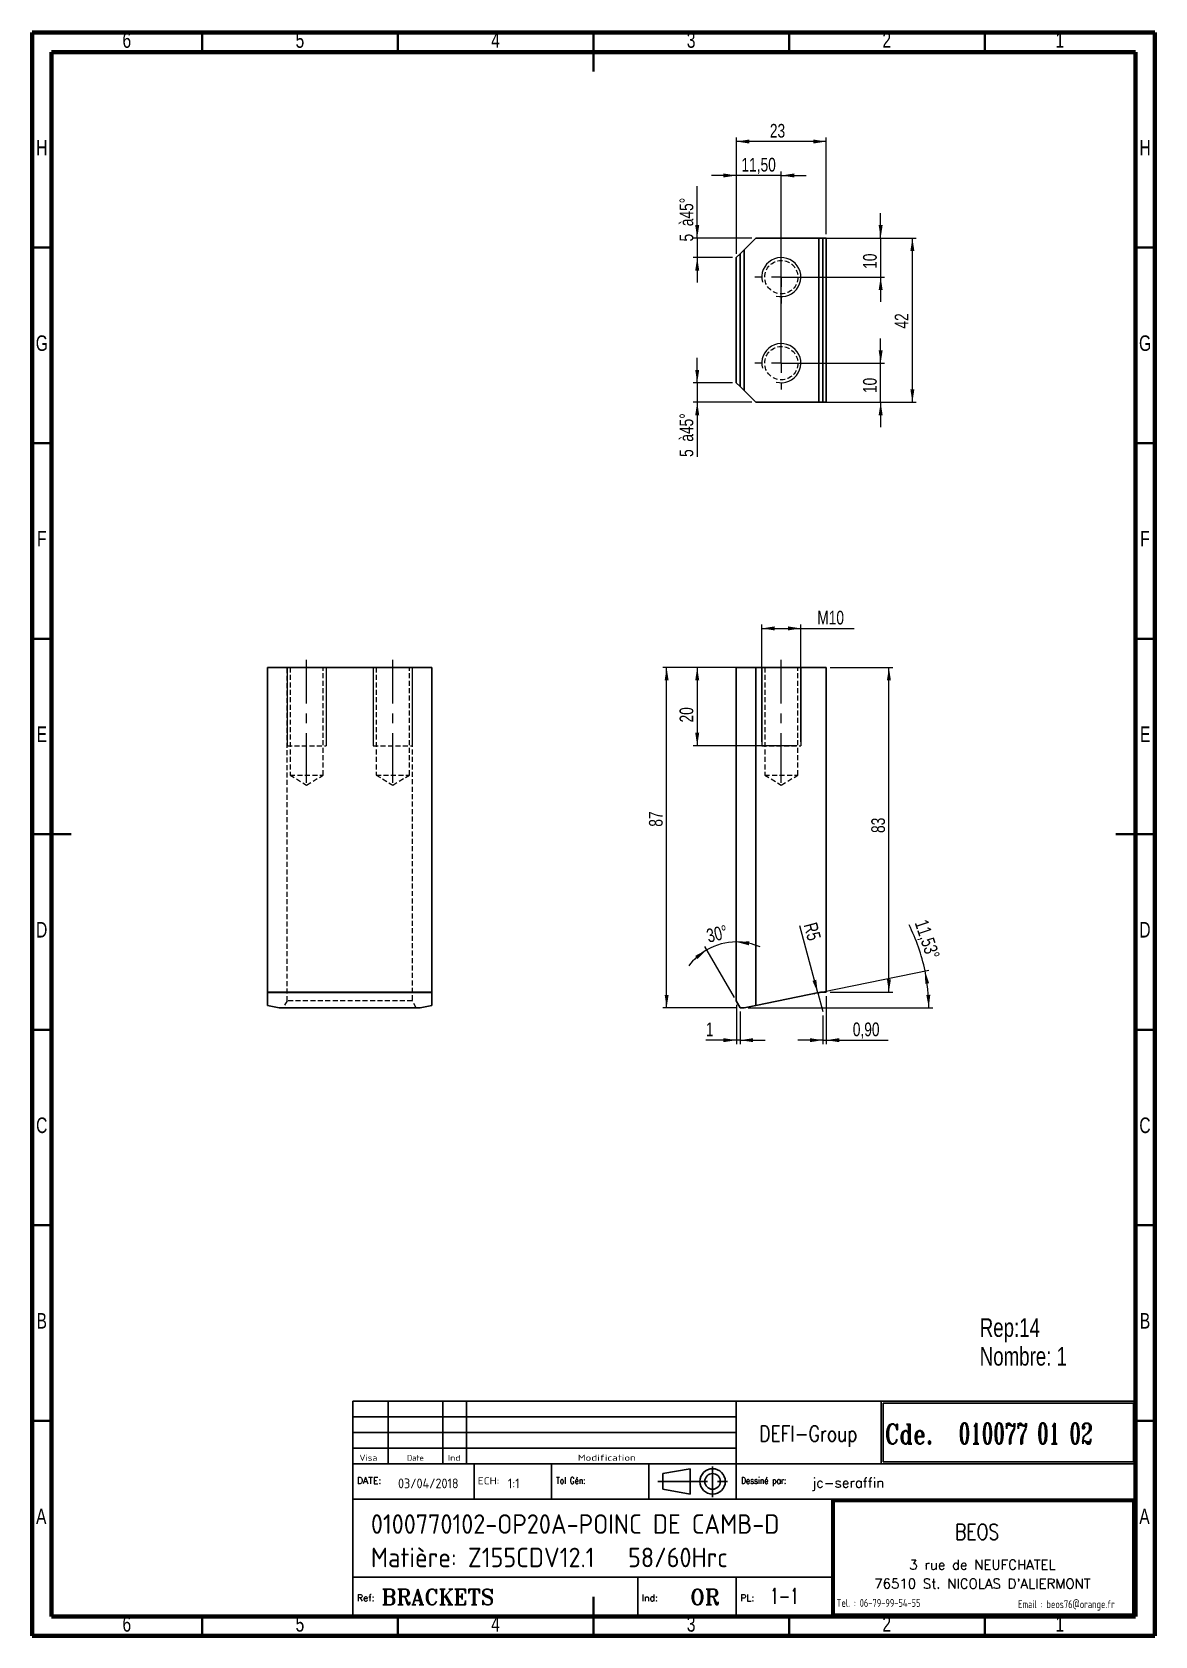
# Model space of a CAD drawing. Header units: millimetres. Extents: x 5 to 292, y 5 to 415.
import ezdxf

# ---------------------------------------------------------------- set-up
doc = ezdxf.new("R2010")
doc.units = ezdxf.units.MM
doc.linetypes.add('CENTERX2', pattern=[20.32, 12.7, -2.54, 2.54, -2.54])
doc.linetypes.add('HIDDEN', pattern=[1.905, 1.27, -0.635])
doc.layers.add('DIMENSIONS', color=176, linetype='Continuous')
doc.styles.add('SLDTEXTSTYLE0', font='TXT', dxfattribs={"width": 0.75})
doc.styles.add('SLDTEXTSTYLE1', font='ISOCP')
doc.styles.add('SLDTEXTSTYLE10', font='ISOCP', dxfattribs={"width": 1.147311})
doc.styles.add('SLDTEXTSTYLE11', font='ISOCP', dxfattribs={"width": 1.385904})
doc.styles.add('SLDTEXTSTYLE12', font='ISOCP', dxfattribs={"width": 1.246461})
doc.styles.add('SLDTEXTSTYLE13', font='ROMAND')
doc.styles.add('SLDTEXTSTYLE2', font='ROMANT', dxfattribs={"width": 0.8})
doc.styles.add('SLDTEXTSTYLE3', font='ISOCP', dxfattribs={"width": 0.8})
doc.styles.add('SLDTEXTSTYLE4', font='ROMANS', dxfattribs={"width": 0.8})
doc.styles.add('SLDTEXTSTYLE5', font='ROMANT')
doc.styles.add('SLDTEXTSTYLE6', font='ROMANS')
doc.styles.add('SLDTEXTSTYLE7', font='ROMANT', dxfattribs={"width": 0.65})
doc.styles.add('SLDTEXTSTYLE8', font='ISOCP', dxfattribs={"width": 1.446157})
doc.styles.add('SLDTEXTSTYLE9', font='ISOCP', dxfattribs={"width": 1.294402})
doc.dimstyles.new('SLDDIMSTYLE0', dxfattribs={"dimtxt": 3.5, "dimasz": 3.302, "dimexe": 0, "dimexo": 0.0625, "dimgap": 0.875, "dimtad": 1, "dimrnd": 1e-09, "dimzin": 12, "dimdsep": 46, "dimtxsty": 'SLDTEXTSTYLE0', "dimsah": 1, "dimcen": 0.09, "dimadec": 0, "dimazin": 3, "dimtfac": 1, "dimtofl": 0, "dimtmove": 0, "dimatfit": 3, "dimfxl": 1, "dimfrac": 2, "dimtolj": 1, "dimtzin": 12, "dimarcsym": 0})
doc.dimstyles.new('SLDDIMSTYLE1', dxfattribs={"dimtxt": 3.5, "dimasz": 3.302, "dimexe": 0, "dimexo": 0.0625, "dimgap": 0.875, "dimtad": 1, "dimrnd": 1e-09, "dimzin": 12, "dimdsep": 46, "dimtxsty": 'SLDTEXTSTYLE0', "dimsah": 1, "dimcen": 0, "dimadec": 0, "dimazin": 3, "dimtfac": 1, "dimtofl": 0, "dimtmove": 0, "dimatfit": 3, "dimfxl": 1, "dimfrac": 2, "dimtolj": 1, "dimtzin": 12, "dimarcsym": 0})
doc.dimstyles.new('SLDDIMSTYLE2', dxfattribs={"dimtxt": 3.5, "dimasz": 3.302, "dimexe": 0, "dimexo": 0.0625, "dimgap": 0.875, "dimtad": 1, "dimdec": 4, "dimzin": 12, "dimdsep": 46, "dimtxsty": 'SLDTEXTSTYLE0', "dimsah": 1, "dimcen": 0.09, "dimazin": 3, "dimtfac": 1, "dimtofl": 0, "dimtmove": 0, "dimatfit": 3, "dimfxl": 1, "dimfrac": 2, "dimtolj": 1, "dimtzin": 12, "dimarcsym": 0})
doc.dimstyles.new('SLDDIMSTYLE3', dxfattribs={"dimtxt": 3.5, "dimasz": 3.302, "dimexe": 0, "dimexo": 0.0625, "dimgap": 0.875, "dimtad": 1, "dimrnd": 1e-09, "dimdsep": 46, "dimtxsty": 'SLDTEXTSTYLE0', "dimsah": 1, "dimcen": 0.09, "dimadec": 0, "dimazin": 2, "dimtfac": 1, "dimtmove": 0, "dimatfit": 0, "dimfxl": 1, "dimfrac": 2, "dimtolj": 1, "dimtzin": 12, "dimarcsym": 0})
doc.dimstyles.new('SLDDIMSTYLE4', dxfattribs={"dimtxt": 3.5, "dimasz": 3.302, "dimexe": 0, "dimexo": 0.0625, "dimgap": 0.875, "dimtad": 1, "dimrnd": 1e-09, "dimzin": 12, "dimdsep": 46, "dimtxsty": 'SLDTEXTSTYLE0', "dimsah": 1, "dimcen": 0.09, "dimadec": 0, "dimazin": 3, "dimtfac": 1, "dimtmove": 0, "dimatfit": 0, "dimfxl": 1, "dimfrac": 2, "dimtolj": 1, "dimtzin": 12, "dimarcsym": 0})

# ---------------------------------------------------------------- blocks, each defined once
blk = doc.blocks.new('SW_NOTE_0')
at = {"color": 0, "linetype": 'Continuous', "lineweight": 0, "char_height": 4.763, "attachment_point": 1, "style": 'SLDTEXTSTYLE0'}
for s, insert in [('Rep:14', (0, 6.14)), ('Nombre: 1', (0, -1.21))]:
    blk.add_mtext(s, dxfattribs=dict(at, insert=insert))
blk = doc.blocks.new('_D')
at = {"color": 7, "linetype": 'Continuous', "lineweight": 18}
for p, q in [((209.01, 252.63), (225.01, 252.63)), ((224.01, 169.63), (224.01, 252.63)), ((209.01, 169.63), (225.01, 169.63))]:
    blk.add_line(p, q, dxfattribs=at)
for points in [[(224.01, 252.63), (223.5, 249.33), (224.52, 249.33)], [(224.01, 169.63), (224.52, 172.93), (223.5, 172.93)]]:
    blk.add_solid(points, dxfattribs=at)
at = {"color": 7, "linetype": 'Continuous', "lineweight": 18, "insert": (219.5, 210.32), "char_height": 3.5, "attachment_point": 1, "rotation": 90, "style": 'SLDTEXTSTYLE0'}
blk.add_mtext('83', dxfattribs=at)
blk = doc.blocks.new('_D_1')
at = {"color": 7, "linetype": 'Continuous', "lineweight": 18}
for q in [(201.22, 186.59), (207.11, 164.63)]:
    blk.add_line((205.81, 169.46), q, dxfattribs=at)
blk.add_arc((207.11, 164.63), 5, 112.8447, 116.3099, dxfattribs=at)
blk.add_solid([(205.81, 169.46), (205.45, 172.78), (204.47, 172.51)], dxfattribs=at)
at = {"color": 7, "linetype": 'Continuous', "lineweight": 18, "insert": (205.56, 187.75), "char_height": 3.5, "attachment_point": 1, "rotation": 285, "style": 'SLDTEXTSTYLE0'}
blk.add_mtext('R5', dxfattribs=at)
blk = doc.blocks.new('_D_2')
at = {"color": 7, "linetype": 'Continuous', "lineweight": 18}
for p, q in [((207.09, 169.73), (234.22, 175.26)), ((188, 165.63), (235.2, 165.63))]:
    blk.add_line(p, q, dxfattribs=at)
for start, end in [(11.5347, 26.7372), (0, 11.5347)]:
    blk.add_arc((187, 165.63), 47.19, start, end, dxfattribs=at)
for points in [[(233.24, 175.06), (233.29, 171.72), (234.29, 171.89)], [(234.2, 165.63), (234.59, 168.94), (233.57, 168.91)]]:
    blk.add_solid(points, dxfattribs=at)
at = {"color": 7, "linetype": 'Continuous', "lineweight": 18, "insert": (233.86, 188.51), "char_height": 3.5, "attachment_point": 1, "rotation": 288.5949, "style": 'SLDTEXTSTYLE0'}
blk.add_mtext('11,53°', dxfattribs=at)
blk = doc.blocks.new('_D_3')
at = {"color": 7, "linetype": 'Continuous', "lineweight": 18}
for p, q in [((208.01, 168.63), (208.01, 156.34)), ((207.11, 163.63), (207.11, 156.34)), ((207.11, 157.34), (200.76, 157.34)), ((207.11, 157.34), (208.01, 157.34)), ((208.01, 157.34), (223.83, 157.34))]:
    blk.add_line(p, q, dxfattribs=at)
for points in [[(207.11, 157.34), (203.81, 157.85), (203.81, 156.83)], [(208.01, 157.34), (211.31, 156.83), (211.31, 157.85)]]:
    blk.add_solid(points, dxfattribs=at)
at = {"color": 7, "linetype": 'Continuous', "lineweight": 18, "insert": (214.78, 161.85), "char_height": 3.5, "attachment_point": 1, "style": 'SLDTEXTSTYLE0'}
blk.add_mtext('0,90', dxfattribs=at)
blk = doc.blocks.new('_D_4')
at = {"color": 7, "linetype": 'Continuous', "lineweight": 18}
for p, q in [((185.01, 166.36), (185.01, 156.34)), ((186.01, 164.63), (186.01, 156.34)), ((185.01, 157.34), (177.22, 157.34)), ((186.01, 157.34), (185.01, 157.34)), ((186.01, 157.34), (192.36, 157.34))]:
    blk.add_line(p, q, dxfattribs=at)
for points in [[(185.01, 157.34), (181.71, 157.85), (181.71, 156.83)], [(186.01, 157.34), (189.31, 156.83), (189.31, 157.85)]]:
    blk.add_solid(points, dxfattribs=at)
at = {"color": 7, "linetype": 'Continuous', "lineweight": 18, "insert": (177.22, 161.85), "char_height": 3.5, "attachment_point": 1, "style": 'SLDTEXTSTYLE0'}
blk.add_mtext('1', dxfattribs=at)
blk = doc.blocks.new('_D_5')
at = {"color": 7, "linetype": 'Continuous', "lineweight": 18}
blk.add_line((184.51, 168.23), (176.96, 181.3), dxfattribs=at)
for start, end in [(90, 120), (66.3524, 90), (120, 143.6476)]:
    blk.add_arc((185.01, 167.36), 15.1, start, end, dxfattribs=at)
for points in [[(185.01, 182.46), (188.24, 181.6), (188.34, 182.61)], [(177.46, 180.44), (174.49, 178.9), (175.09, 178.08)]]:
    blk.add_solid(points, dxfattribs=at)
at = {"color": 7, "linetype": 'Continuous', "lineweight": 18, "insert": (177.1, 185.65), "char_height": 3.5, "attachment_point": 1, "rotation": 13.1935, "style": 'SLDTEXTSTYLE0'}
blk.add_mtext('30°', dxfattribs=at)
blk = doc.blocks.new('_D_6')
at = {"color": 7, "linetype": 'Continuous', "lineweight": 18}
for p, q in [((184.01, 252.63), (166.19, 252.63)), ((167.19, 165.63), (167.19, 252.63)), ((185.01, 165.63), (166.19, 165.63))]:
    blk.add_line(p, q, dxfattribs=at)
for points in [[(167.19, 252.63), (166.69, 249.33), (167.7, 249.33)], [(167.19, 165.63), (167.7, 168.93), (166.69, 168.93)]]:
    blk.add_solid(points, dxfattribs=at)
at = {"color": 7, "linetype": 'Continuous', "lineweight": 18, "insert": (162.68, 211.92), "char_height": 3.5, "attachment_point": 1, "rotation": 90, "style": 'SLDTEXTSTYLE0'}
blk.add_mtext('87', dxfattribs=at)
blk = doc.blocks.new('_D_7')
at = {"color": 7, "linetype": 'Continuous', "lineweight": 18}
for p, q in [((200.51, 252.63), (174.01, 252.63)), ((175.01, 252.63), (175.01, 232.63)), ((200.51, 232.63), (174.01, 232.63))]:
    blk.add_line(p, q, dxfattribs=at)
for points in [[(175.01, 252.63), (174.5, 249.33), (175.52, 249.33)], [(175.01, 232.63), (175.52, 235.93), (174.5, 235.93)]]:
    blk.add_solid(points, dxfattribs=at)
at = {"color": 7, "linetype": 'Continuous', "lineweight": 18, "insert": (170.5, 238.58), "char_height": 3.5, "attachment_point": 1, "rotation": 90, "style": 'SLDTEXTSTYLE0'}
blk.add_mtext('20', dxfattribs=at)
blk = doc.blocks.new('_D_8')
at = {"color": 7, "linetype": 'Continuous', "lineweight": 18}
for p, q in [((191.51, 233.63), (191.51, 263.63)), ((191.51, 262.63), (201.51, 262.63)), ((201.51, 233.63), (201.51, 263.63)), ((201.51, 262.63), (215.16, 262.63))]:
    blk.add_line(p, q, dxfattribs=at)
for points in [[(191.51, 262.63), (194.81, 262.12), (194.81, 263.14)], [(201.51, 262.63), (198.21, 263.14), (198.21, 262.12)]]:
    blk.add_solid(points, dxfattribs=at)
at = {"color": 7, "linetype": 'Continuous', "lineweight": 18, "insert": (205.7, 267.14), "char_height": 3.5, "attachment_point": 1, "style": 'SLDTEXTSTYLE0'}
blk.add_mtext('M10', dxfattribs=at)
blk = doc.blocks.new('_D_9')
at = {"color": 7, "linetype": 'Continuous', "lineweight": 18}
for p, q in [((185.01, 358.45), (185.01, 388.13)), ((208.01, 387.13), (185.01, 387.13)), ((208.01, 363.45), (208.01, 388.13))]:
    blk.add_line(p, q, dxfattribs=at)
for points in [[(185.01, 387.13), (188.31, 386.63), (188.31, 387.64)], [(208.01, 387.13), (204.71, 387.64), (204.71, 386.63)]]:
    blk.add_solid(points, dxfattribs=at)
at = {"color": 7, "linetype": 'Continuous', "lineweight": 18, "insert": (193.58, 391.64), "char_height": 3.5, "attachment_point": 1, "style": 'SLDTEXTSTYLE0'}
blk.add_mtext('23', dxfattribs=at)
blk = doc.blocks.new('_D_10')
at = {"color": 7, "linetype": 'Continuous', "lineweight": 18}
for p, q in [((185.01, 378.45), (178.66, 378.45)), ((185.01, 358.45), (185.01, 379.45)), ((196.51, 378.45), (185.01, 378.45)), ((196.51, 331.45), (196.51, 379.45)), ((196.51, 378.45), (202.86, 378.45))]:
    blk.add_line(p, q, dxfattribs=at)
for points in [[(185.01, 378.45), (181.71, 378.96), (181.71, 377.94)], [(196.51, 378.45), (199.81, 377.94), (199.81, 378.96)]]:
    blk.add_solid(points, dxfattribs=at)
at = {"color": 7, "linetype": 'Continuous', "lineweight": 18, "insert": (186.32, 382.96), "char_height": 3.5, "attachment_point": 1, "style": 'SLDTEXTSTYLE0'}
blk.add_mtext('11,50', dxfattribs=at)
blk = doc.blocks.new('_D_11')
at = {"color": 7, "linetype": 'Continuous', "lineweight": 18}
for p, q in [((175.01, 362.45), (175.01, 375.69)), ((189.01, 362.45), (174.01, 362.45)), ((175.01, 362.45), (175.01, 357.45)), ((184.01, 357.45), (174.01, 357.45)), ((175.01, 357.45), (175.01, 351.1))]:
    blk.add_line(p, q, dxfattribs=at)
for points in [[(175.01, 362.45), (175.52, 365.75), (174.5, 365.75)], [(175.01, 357.45), (174.5, 354.15), (175.52, 354.15)]]:
    blk.add_solid(points, dxfattribs=at)
at = {"color": 7, "linetype": 'Continuous', "lineweight": 18, "char_height": 3.5, "attachment_point": 1, "rotation": 90, "style": 'SLDTEXTSTYLE0'}
for s, insert in [('à45°', (170.5, 365.48)), ('5', (170.5, 361.58))]:
    blk.add_mtext(s, dxfattribs=dict(at, insert=insert))
blk = doc.blocks.new('_D_12')
at = {"color": 7, "linetype": 'Continuous', "lineweight": 18}
for p, q in [((175.01, 325.45), (175.01, 331.8)), ((184.01, 325.45), (174.01, 325.45)), ((175.01, 325.45), (175.01, 320.45)), ((189.01, 320.45), (174.01, 320.45)), ((175.01, 320.45), (175.01, 306.48))]:
    blk.add_line(p, q, dxfattribs=at)
for points in [[(175.01, 325.45), (175.52, 328.75), (174.5, 328.75)], [(175.01, 320.45), (174.5, 317.15), (175.52, 317.15)]]:
    blk.add_solid(points, dxfattribs=at)
at = {"color": 7, "linetype": 'Continuous', "lineweight": 18, "char_height": 3.5, "attachment_point": 1, "rotation": 90, "style": 'SLDTEXTSTYLE0'}
for s, insert in [('à45°', (170.5, 310.38)), ('5', (170.5, 306.48))]:
    blk.add_mtext(s, dxfattribs=dict(at, insert=insert))
blk = doc.blocks.new('_D_13')
at = {"color": 7, "linetype": 'Continuous', "lineweight": 18}
for p, q in [((221.9, 330.45), (221.9, 336.8)), ((197.51, 330.45), (222.9, 330.45)), ((221.9, 320.45), (221.9, 330.45)), ((207.11, 320.45), (222.9, 320.45)), ((221.9, 320.45), (221.9, 314.1))]:
    blk.add_line(p, q, dxfattribs=at)
for points in [[(221.9, 330.45), (222.41, 333.75), (221.39, 333.75)], [(221.9, 320.45), (221.39, 317.15), (222.41, 317.15)]]:
    blk.add_solid(points, dxfattribs=at)
at = {"color": 7, "linetype": 'Continuous', "lineweight": 18, "insert": (217.39, 322.81), "char_height": 3.5, "attachment_point": 1, "rotation": 90, "style": 'SLDTEXTSTYLE0'}
blk.add_mtext('10', dxfattribs=at)
blk = doc.blocks.new('_D_14')
at = {"color": 7, "linetype": 'Continuous', "lineweight": 18}
for p, q in [((221.9, 362.45), (221.9, 368.8)), ((207.11, 362.45), (222.9, 362.45)), ((221.9, 362.45), (221.9, 352.45)), ((197.51, 352.45), (222.9, 352.45)), ((221.9, 352.45), (221.9, 346.1))]:
    blk.add_line(p, q, dxfattribs=at)
for points in [[(221.9, 362.45), (222.41, 365.75), (221.39, 365.75)], [(221.9, 352.45), (221.39, 349.15), (222.41, 349.15)]]:
    blk.add_solid(points, dxfattribs=at)
at = {"color": 7, "linetype": 'Continuous', "lineweight": 18, "insert": (217.39, 354.58), "char_height": 3.5, "attachment_point": 1, "rotation": 90, "style": 'SLDTEXTSTYLE0'}
blk.add_mtext('10', dxfattribs=at)
blk = doc.blocks.new('_D_15')
at = {"color": 7, "linetype": 'Continuous', "lineweight": 18}
for p, q in [((209.01, 362.45), (231.01, 362.45)), ((230.01, 320.45), (230.01, 362.45)), ((209.01, 320.45), (231.01, 320.45))]:
    blk.add_line(p, q, dxfattribs=at)
for points in [[(230.01, 362.45), (229.5, 359.15), (230.52, 359.15)], [(230.01, 320.45), (230.52, 323.75), (229.5, 323.75)]]:
    blk.add_solid(points, dxfattribs=at)
at = {"color": 7, "linetype": 'Continuous', "lineweight": 18, "insert": (225.5, 339.3), "char_height": 3.5, "attachment_point": 1, "rotation": 90, "style": 'SLDTEXTSTYLE0'}
blk.add_mtext('42', dxfattribs=at)
blk = doc.blocks.new('SW_CENTERMARKSYMBOL_0')
at = {"color": 0, "linetype": 'Continuous', "lineweight": 0}
for p, q in [((0, 5), (0, 6.75)), ((-5, 0), (-6.75, 0)), ((0, 0), (-2.5, 0)), ((0, 0), (0, 2.5)), ((0, 0), (0, -2.5)), ((0, 0), (2.5, 0)), ((5, 0), (6.75, 0)), ((0, -5), (0, -6.75))]:
    blk.add_line(p, q, dxfattribs=at)
blk = doc.blocks.new('SW_CENTERMARKSYMBOL_1')
at = {"color": 0, "linetype": 'Continuous', "lineweight": 0}
for p, q in [((0, 5), (0, 6.75)), ((-5, 0), (-6.75, 0)), ((0, 0), (-2.5, 0)), ((0, 0), (0, 2.5)), ((0, 0), (0, -2.5)), ((0, 0), (2.5, 0)), ((5, 0), (6.75, 0)), ((0, -5), (0, -6.75))]:
    blk.add_line(p, q, dxfattribs=at)

msp = doc.modelspace()

# ---------------------------------------------------------------- linework, layer by layer
at = {"color": 7, "linetype": 'Continuous', "lineweight": 70}
for p, q in [((5, 5), (5, 415)), ((5, 415), (292, 415)), ((292, 415), (292, 5)), ((10, 10), (10, 410)), ((10, 410), (287, 410)), ((287, 410), (287, 10)), ((287, 10), (10, 10)), ((292, 5), (5, 5))]:
    msp.add_line(p, q, dxfattribs=at)
at = {"color": 7, "linetype": 'Continuous', "lineweight": 35}
for p, q in [((48.5, 410), (48.5, 415)), ((98.5, 410), (98.5, 415)), ((148.5, 415.001), (148.5, 404.999)), ((148.5, 410), (148.5, 415)), ((198.5, 410), (198.5, 415)), ((248.5, 410), (248.5, 415)), ((10, 360), (5, 360)), ((287, 360), (292, 360)), ((10, 310), (5, 310)), ((287, 310), (292, 310)), ((10, 260), (5, 260)), ((287, 260), (292, 260)), ((4.999, 210), (15.001, 210)), ((10, 210), (5, 210)), ((292.001, 210), (281.999, 210)), ((287, 210), (292, 210)), ((10, 160), (5, 160)), ((287, 160), (292, 160)), ((10, 110), (5, 110)), ((287, 110), (292, 110)), ((10, 60), (5, 60)), ((287, 60), (292, 60)), ((148.5, 4.999), (148.5, 15.001)), ((48.5, 10), (48.5, 5)), ((98.5, 10), (98.5, 5)), ((148.5, 10), (148.5, 5)), ((198.5, 10), (198.5, 5)), ((248.5, 10), (248.5, 5))]:
    msp.add_line(p, q, dxfattribs=at)
at = {"color": 7, "linetype": 'Continuous', "lineweight": 25}
for p, q in [((190.00733, 362.45281), (187.00354, 359.44902)), ((190.00733, 362.45281), (206.10853, 362.45281)), ((206.10853, 362.45281), (206.10853, 320.45281)), ((206.10853, 362.45281), (207.10834, 362.45281)), ((207.10834, 362.45281), (207.10834, 320.45281)), ((207.10834, 362.45281), (208.00733, 362.45281)), ((208.00733, 320.45281), (208.00733, 362.45281)), ((185.00733, 357.45281), (186.00733, 358.45281)), ((185.00733, 325.45281), (185.00733, 357.45281)), ((187.00354, 359.44902), (186.00733, 358.45281)), ((186.00733, 358.45281), (186.00733, 324.45281)), ((187.00354, 359.44902), (187.00354, 323.4566)), ((186.00733, 324.45281), (185.00733, 325.45281)), ((186.00733, 324.45281), (187.00354, 323.4566)), ((187.00354, 323.4566), (190.00733, 320.45281)), ((190.00733, 320.45281), (206.10853, 320.45281)), ((206.10853, 320.45281), (207.10834, 320.45281)), ((207.10834, 320.45281), (208.00733, 320.45281)), ((65.17775, 169.62714), (65.17775, 252.62714)), ((65.17775, 252.62714), (107.17775, 252.62714)), ((107.17775, 169.62714), (107.17775, 252.62714)), ((185.00733, 167.35919), (185.00733, 252.62714)), ((185.00733, 252.62714), (190.00733, 252.62714)), ((190.00733, 252.62714), (190.00733, 166.24016)), ((190.00733, 252.62714), (208.00733, 252.62714)), ((208.00733, 169.62714), (208.00733, 252.62714)), ((107.17775, 169.62714), (65.17775, 169.62714)), ((65.17775, 169.52616), (65.17775, 169.62714)), ((65.17775, 169.52616), (107.17775, 169.52616)), ((65.17775, 166.24016), (65.17775, 169.52616)), ((107.17775, 169.52616), (107.17775, 169.62714)), ((107.17775, 166.24016), (107.17775, 169.52616)), ((190.00733, 166.24016), (206.10853, 169.52616)), ((207.10834, 169.62714), (208.00733, 169.62714)), ((65.17775, 166.24016), (68.18154, 165.62714)), ((68.18154, 165.62714), (104.17396, 165.62714)), ((104.17396, 165.62714), (107.17775, 166.24016)), ((185.00733, 167.35919), (186.00733, 165.62714)), ((187.00354, 165.62714), (186.00733, 165.62714)), ((190.00733, 166.24016), (187.00354, 165.62714))]:
    msp.add_line(p, q, dxfattribs=at)
at = {"color": 7, "linetype": 'CENTERX2', "lineweight": 18}
for p, q in [((75.17775, 223.12714), (75.17775, 254.62714)), ((97.17775, 223.12714), (97.17775, 254.62714)), ((196.50733, 223.12714), (196.50733, 254.62714))]:
    msp.add_line(p, q, dxfattribs=at)
at = {"color": 7, "linetype": 'HIDDEN', "lineweight": 18}
for p, q in [((70.17775, 167.35919), (70.17775, 252.62714)), ((70.92775, 252.62714), (70.92775, 225.12714)), ((79.42775, 225.12714), (79.42775, 252.62714)), ((92.92775, 252.62714), (92.92775, 225.12714)), ((101.42775, 225.12714), (101.42775, 252.62714)), ((102.17775, 252.62714), (102.17775, 167.35919)), ((192.25733, 252.62714), (192.25733, 225.12714)), ((200.75733, 225.12714), (200.75733, 252.62714)), ((70.17775, 232.62714), (80.17775, 232.62714)), ((92.17775, 232.62714), (102.17775, 232.62714)), ((191.50733, 232.62714), (201.50733, 232.62714)), ((191.50733, 232.62714), (201.50733, 232.62714)), ((70.92775, 225.12714), (79.42775, 225.12714)), ((70.92775, 225.12714), (75.17775, 222.57348)), ((75.17775, 222.57348), (79.42775, 225.12714)), ((92.92775, 225.12714), (101.42775, 225.12714)), ((92.92775, 225.12714), (97.17775, 222.57348)), ((97.17775, 222.57348), (101.42775, 225.12714)), ((192.25733, 225.12714), (200.75733, 225.12714)), ((192.25733, 225.12714), (196.50733, 222.57348)), ((196.50733, 222.57348), (200.75733, 225.12714)), ((70.17775, 167.35919), (69.17775, 165.62714)), ((102.17775, 167.35919), (70.17775, 167.35919)), ((103.17775, 165.62714), (102.17775, 167.35919))]:
    msp.add_line(p, q, dxfattribs=at)
at = {"color": 7, "linetype": 'Continuous', "lineweight": 18}
for p, q in [((70.17775, 252.62714), (70.17775, 232.62714)), ((80.17775, 252.62714), (80.17775, 232.62714)), ((92.17775, 252.62714), (92.17775, 232.62714)), ((102.17775, 252.62714), (102.17775, 232.62714)), ((191.50733, 252.62714), (191.50733, 232.62714)), ((191.50733, 252.62714), (191.50733, 232.62714)), ((201.50733, 252.62714), (201.50733, 232.62714)), ((201.50733, 252.62714), (201.50733, 232.62714))]:
    msp.add_line(p, q, dxfattribs=at)
at = {"color": 7, "linetype": 'HIDDEN', "lineweight": 18}
for centre in [(196.50733, 352.45281), (196.50733, 330.45281)]:
    msp.add_circle(centre, 4.25, dxfattribs=at)
at = {"color": 7, "linetype": 'Continuous', "lineweight": 18}
for centre in [(196.50733, 352.45281), (196.50733, 330.45281)]:
    msp.add_arc(centre, 5, 255, 195, dxfattribs=at)
at = {"color": 7, "linetype": 'Continuous', "lineweight": 25}
msp.add_arc((207.10834, 164.62714), 5, 90, 101.5347423, dxfattribs=at)
at = {"layer": 'DIMENSIONS', "color": 3}
for p, q in [((185, 65), (87, 65)), ((96, 49), (96, 65)), ((110, 49), (110, 65)), ((116, 49), (116, 65)), ((87, 61), (185, 61)), ((185, 57), (87, 57)), ((87, 53), (185, 53))]:
    msp.add_line(p, q, dxfattribs=at)
at = {"layer": 'DIMENSIONS', "color": 6}
for p, q in [((87, 65), (87, 10)), ((287, 10), (287, 65)), ((287, 40), (209.38409, 40)), ((209.38409, 40), (209.38409, 10)), ((286.8, 39.8), (209.58409, 39.8)), ((209.58409, 39.8), (209.58409, 10.2)), ((286.6, 39.6), (209.78409, 39.6)), ((209.78409, 39.6), (209.78409, 10.4)), ((286.4, 39.4), (209.98409, 39.4)), ((209.98409, 39.4), (209.98409, 10.6)), ((286.4, 10.6), (286.4, 39.4)), ((286.6, 10.4), (286.6, 39.6)), ((286.8, 10.2), (286.8, 39.8)), ((87, 10), (287, 10)), ((209.58409, 10.2), (286.8, 10.2)), ((209.78409, 10.4), (286.6, 10.4)), ((209.98409, 10.6), (286.4, 10.6))]:
    msp.add_line(p, q, dxfattribs=at)
at = {"layer": 'DIMENSIONS', "color": 1}
for p, q in [((287, 65), (185, 65)), ((185, 49), (185, 65)), ((222, 49), (222, 65)), ((222.5, 49.5), (222.5, 64.5)), ((222.5, 64.5), (286.5, 64.5)), ((286.5, 64.5), (286.5, 49.5)), ((286.5, 49.5), (222.5, 49.5)), ((87, 49), (287, 49)), ((118, 49), (118, 40)), ((137.73069, 49), (137.73069, 40)), ((162.62034, 49), (162.62034, 40)), ((185, 49), (185, 40)), ((209.38409, 40), (87, 40)), ((209.38409, 20), (87, 20)), ((159.79154, 20), (159.79154, 10)), ((185, 20), (185, 10))]:
    msp.add_line(p, q, dxfattribs=at)
at = {"layer": 'DIMENSIONS'}
for p, q in [((222.5, 49.5), (222.5, 64.5)), ((222.5, 64.5), (286.5, 64.5)), ((286.5, 64.5), (286.5, 49.5)), ((286.5, 49.5), (222.5, 49.5))]:
    msp.add_line(p, q, dxfattribs=at)
at = {"layer": 'DIMENSIONS', "color": 7}
for p, q in [((173.24368, 47.75), (166.24368, 46.5)), ((166.24368, 46.5), (166.24368, 42.5)), ((173.24368, 41.25), (173.24368, 47.75)), ((166.24368, 42.5), (173.24368, 41.25))]:
    msp.add_line(p, q, dxfattribs=at)
at = {"layer": 'DIMENSIONS', "color": 3, "linetype": 'CENTERX2'}
for p, q in [((178.93393, 48.34798), (178.93393, 40.51332)), ((164.94646, 44.5), (183.20111, 44.5))]:
    msp.add_line(p, q, dxfattribs=at)
at = {"layer": 'DIMENSIONS', "color": 7}
for radius in [3.25, 2]:
    msp.add_circle((178.93393, 44.5), radius, dxfattribs=at)

# ---------------------------------------------------------------- block references
at = {"color": 7, "linetype": 'Continuous', "lineweight": 0}
for name, p in [('SW_CENTERMARKSYMBOL_1', (196.50733, 352.45281)), ('SW_CENTERMARKSYMBOL_0', (196.50733, 330.45281)), ('SW_NOTE_0', (247.22779, 80.09361))]:
    msp.add_blockref(name, p, dxfattribs=at)

# ---------------------------------------------------------------- texts
at = {"color": 7, "linetype": 'Continuous', "lineweight": 0, "char_height": 3.96875, "attachment_point": 2, "style": 'SLDTEXTSTYLE0'}
for s, insert in [('6', (29.21004, 415.06015)), ('5', (73.46004, 415.06015)), ('4', (123.46004, 415.06015)), ('3', (173.46004, 415.06015)), ('2', (223.46004, 415.06015)), ('1', (267.71004, 415.06015)), ('H', (7.49035, 387.56015)), ('H', (289.49035, 387.56015)), ('G', (7.48668, 337.56015)), ('G', (289.48668, 337.56015)), ('F', (7.45774, 287.56015)), ('F', (289.45774, 287.56015)), ('E', (7.50781, 237.56015)), ('E', (289.50781, 237.56015)), ('D', (7.45269, 187.56015)), ('D', (289.45269, 187.56015)), ('C', (7.45866, 137.56015)), ('C', (289.45866, 137.56015)), ('B', (7.4706, 87.56015)), ('B', (289.4706, 87.56015)), ('A', (7.33969, 37.56015)), ('A', (289.33969, 37.56015)), ('6', (29.21004, 10.06015)), ('5', (73.46004, 10.06015)), ('4', (123.46004, 10.06015)), ('3', (173.46004, 10.06015)), ('2', (223.46004, 10.06015)), ('1', (267.71004, 10.06015))]:
    msp.add_mtext(s, dxfattribs=dict(at, insert=insert))
at = {"layer": 'DIMENSIONS'}
for s, insert, char_height, attachment_point, style in [('DEFI-Group', (203.4195, 58.70072), 4, 2, 'SLDTEXTSTYLE2'), ('Cde.', (223, 59.12589), 5, 1, 'SLDTEXTSTYLE2'), ('010077 01 02', (241.84449, 59.43984), 5.2916667, 1, 'SLDTEXTSTYLE7'), ('Visa', (88.6551, 51.34751), 1.567052, 1, 'SLDTEXTSTYLE12'), ('Date', (100.82407, 51.28334), 1.492431, 1, 'SLDTEXTSTYLE10'), ('Ind', (111.25446, 51.28334), 1.492431, 1, 'SLDTEXTSTYLE11'), ('Modification', (144.48919, 51.34751), 1.5670523, 1, 'SLDTEXTSTYLE8'), ('DATE:', (88.03411, 45.59841), 1.727675, 1, 'SLDTEXTSTYLE6'), ('03/04/2018', (98.53289, 45.25347), 2.5, 1, 'SLDTEXTSTYLE1'), ('ECH:', (118.91066, 45.55991), 1.814059, 1, 'SLDTEXTSTYLE9'), ('1:1', (126.61977, 45.24035), 2.5, 1, 'SLDTEXTSTYLE1'), ('Tol Gén:', (138.95157, 45.59841), 1.727675, 1, 'SLDTEXTSTYLE4'), ('Dessiné par:', (186.22087, 45.59841), 1.7276752, 1, 'SLDTEXTSTYLE4'), ('jc-seraffin', (204.35515, 45.41997), 2.5, 1, 'SLDTEXTSTYLE5'), ('0100770102-OP20A-POINC DE CAMB-D', (91.60273, 36.10658), 5, 1, 'SLDTEXTSTYLE1'), ('BEOS', (246.57079, 33.59488), 4, 2, 'SLDTEXTSTYLE2'), ('Matière: Z155CDV12.1   58/60Hrc', (91.60273, 27.56351), 5, 1, 'SLDTEXTSTYLE1'), ('3 rue de NEUFCHATEL', (247.90924, 24.44835), 2.5, 2, 'SLDTEXTSTYLE13'), ('BRACKETS', (94.33673, 16.95138), 4, 1, 'SLDTEXTSTYLE5'), ('OR', (173.19394, 16.95138), 4, 1, 'SLDTEXTSTYLE5'), ('1-1', (193.65089, 17.17305), 4, 1, 'SLDTEXTSTYLE7'), ("76510 St. NICOLAS D'ALIERMONT", (247.90254, 19.62324), 2.5, 2, 'SLDTEXTSTYLE13'), ('Ref:', (88.03411, 15.59841), 1.727675, 1, 'SLDTEXTSTYLE6'), ('Ind:', (160.82565, 15.59841), 1.727675, 1, 'SLDTEXTSTYLE6'), ('PL:', (186.03411, 15.59841), 1.727675, 1, 'SLDTEXTSTYLE6'), ('Tel. : 06-79-99-54-55', (221.36027, 14.42858), 2, 2, 'SLDTEXTSTYLE3'), ('Email : beos76@orange.fr', (269.37248, 14.0972), 2, 2, 'SLDTEXTSTYLE3')]:
    msp.add_mtext(s, dxfattribs=dict(at, insert=insert, char_height=char_height, attachment_point=attachment_point, style=style))

# ---------------------------------------------------------------- dimensions: what is measured, and where the dimension line sits
at = {"color": 7, "linetype": 'Continuous', "lineweight": 18}
for base, p1, p2, dimstyle, picture, middle in [((185.00733, 387.13312), (208.00733, 362.45281), (185.00733, 357.45281), 'SLDDIMSTYLE0', '_D_9', (196.16257, 387.13312)), ((185.00733, 378.45281), (196.50733, 330.45281), (185.00733, 357.45281), 'SLDDIMSTYLE4', '_D_10', (192.14068, 378.45281)), ((208.00733, 157.3384), (207.10834, 164.62714), (208.00733, 169.62714), 'SLDDIMSTYLE3', '_D_3', (219.30214, 157.3384)), ((185.00733, 157.3384), (186.00733, 165.62714), (185.00733, 167.35919), 'SLDDIMSTYLE4', '_D_4', (178.5139, 157.3384))]:
    dim = msp.add_linear_dim(base=base, p1=p1, p2=p2, dimstyle=dimstyle, dxfattribs=at)
    dim.commit()
    dim.dimension.update_dxf_attribs({"geometry": picture, "text_midpoint": middle, "dimtype": 160})
for base, p1, p2, picture, middle in [((175.00733, 357.45281), (190.00733, 362.45281), (185.00733, 357.45281), '_D_11', (175.00733, 368.63239)), ((175.00733, 320.45281), (185.00733, 325.45281), (190.00733, 320.45281), '_D_12', (175.00733, 313.53241))]:
    dim = msp.add_linear_dim(base=base, p1=p1, p2=p2, angle=90, text='<> à45°', dimstyle='SLDDIMSTYLE4', dxfattribs=at)
    dim.commit()
    dim.dimension.update_dxf_attribs({"geometry": picture, "text_midpoint": middle, "dimtype": 160})
for base, p1, p2, dimstyle, picture, middle in [((221.90271, 352.45281), (206.10853, 362.45281), (196.50733, 352.45281), 'SLDDIMSTYLE4', '_D_14', (221.90271, 357.16999)), ((230.00733, 362.45281), (208.00733, 320.45281), (208.00733, 362.45281), 'SLDDIMSTYLE0', '_D_15', (230.00733, 341.88678)), ((221.90271, 330.45281), (206.10853, 320.45281), (196.50733, 330.45281), 'SLDDIMSTYLE4', '_D_13', (221.90271, 325.397)), ((167.19409, 252.62714), (186.00733, 165.62714), (185.00733, 252.62714), 'SLDDIMSTYLE0', '_D_6', (167.19409, 214.5034)), ((175.00733, 232.62714), (201.50733, 252.62714), (201.50733, 232.62714), 'SLDDIMSTYLE4', '_D_7', (175.00733, 241.16528)), ((224.00733, 252.62714), (208.00733, 169.62714), (208.00733, 252.62714), 'SLDDIMSTYLE0', '_D', (224.00733, 212.90921))]:
    dim = msp.add_linear_dim(base=base, p1=p1, p2=p2, angle=90, dimstyle=dimstyle, dxfattribs=at)
    dim.commit()
    dim.dimension.update_dxf_attribs({"geometry": picture, "text_midpoint": middle, "dimtype": 160})
dim = msp.add_linear_dim(base=(201.50733, 262.62714), p1=(191.50733, 232.62714), p2=(201.50733, 232.62714), text='M10', dimstyle='SLDDIMSTYLE0', dxfattribs=at)
dim.commit()
dim.dimension.update_dxf_attribs({"geometry": '_D_8', "text_midpoint": (210.43418, 262.62714), "dimtype": 160})
for base, line1, line2, picture, middle in [((181.09916, 181.94469), ((185.00733, 167.35919), (185.00733, 252.62714)), ((186.00733, 165.62714), (185.00733, 167.35919)), '_D_5', (181.5609, 182.06065)), ((233.95722, 170.36951), ((186.00733, 165.62714), (187.00354, 165.62714)), ((187.00354, 165.62714), (206.10853, 169.52616)), '_D_2', (231.73251, 180.67565))]:
    dim = msp.add_angular_dim_2l(base=base, line1=line1, line2=line2, dimstyle='SLDDIMSTYLE2', dxfattribs=at)
    dim.commit()
    dim.dimension.update_dxf_attribs({"geometry": picture, "text_midpoint": middle, "dimtype": 162})
dim = msp.add_radius_dim(center=(207.10834, 164.62714), mpoint=(205.81424, 169.45677), dimstyle='SLDDIMSTYLE1', dxfattribs=at)
dim.commit()
dim.dimension.update_dxf_attribs({"geometry": '_D_1', "text_midpoint": (201.87719, 184.1501), "dimtype": 164})

doc.saveas('drawing.dxf')
